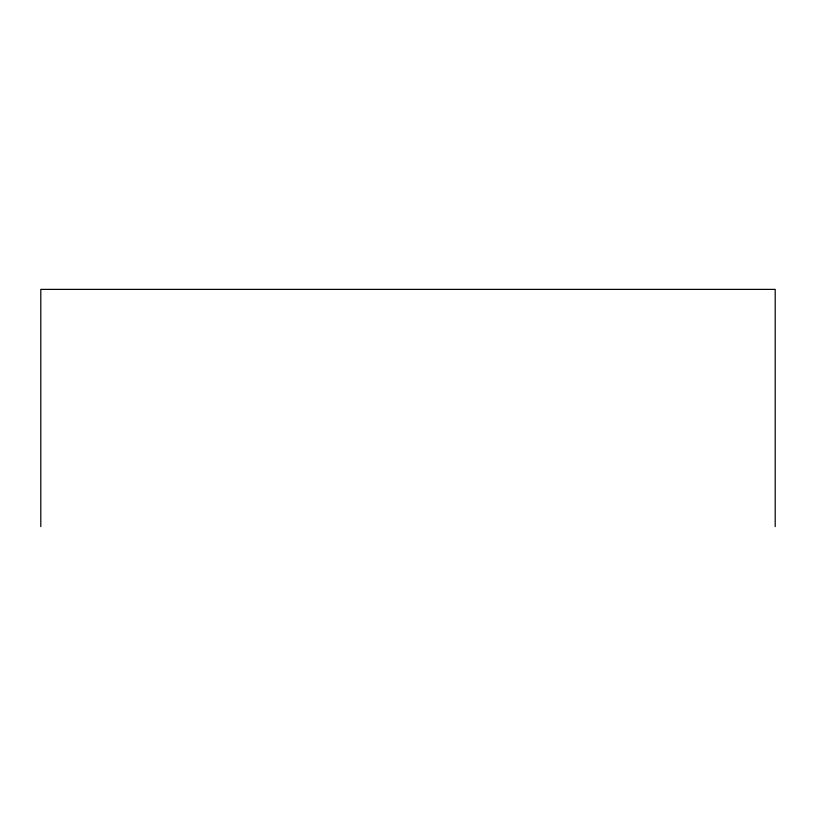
<?xml version="1.0" encoding="UTF-8"?>
<svg xmlns="http://www.w3.org/2000/svg" width="816" height="816" viewBox="0 0 816 816"><rect width="100%" height="100%" fill="white"/><g stroke="black" fill="none" stroke-linecap="round" stroke-linejoin="round"><path stroke-width="1.22" d="M775.2 526.616L775.2 289.384L40.8 289.384L40.8 526.616"/></g></svg>
